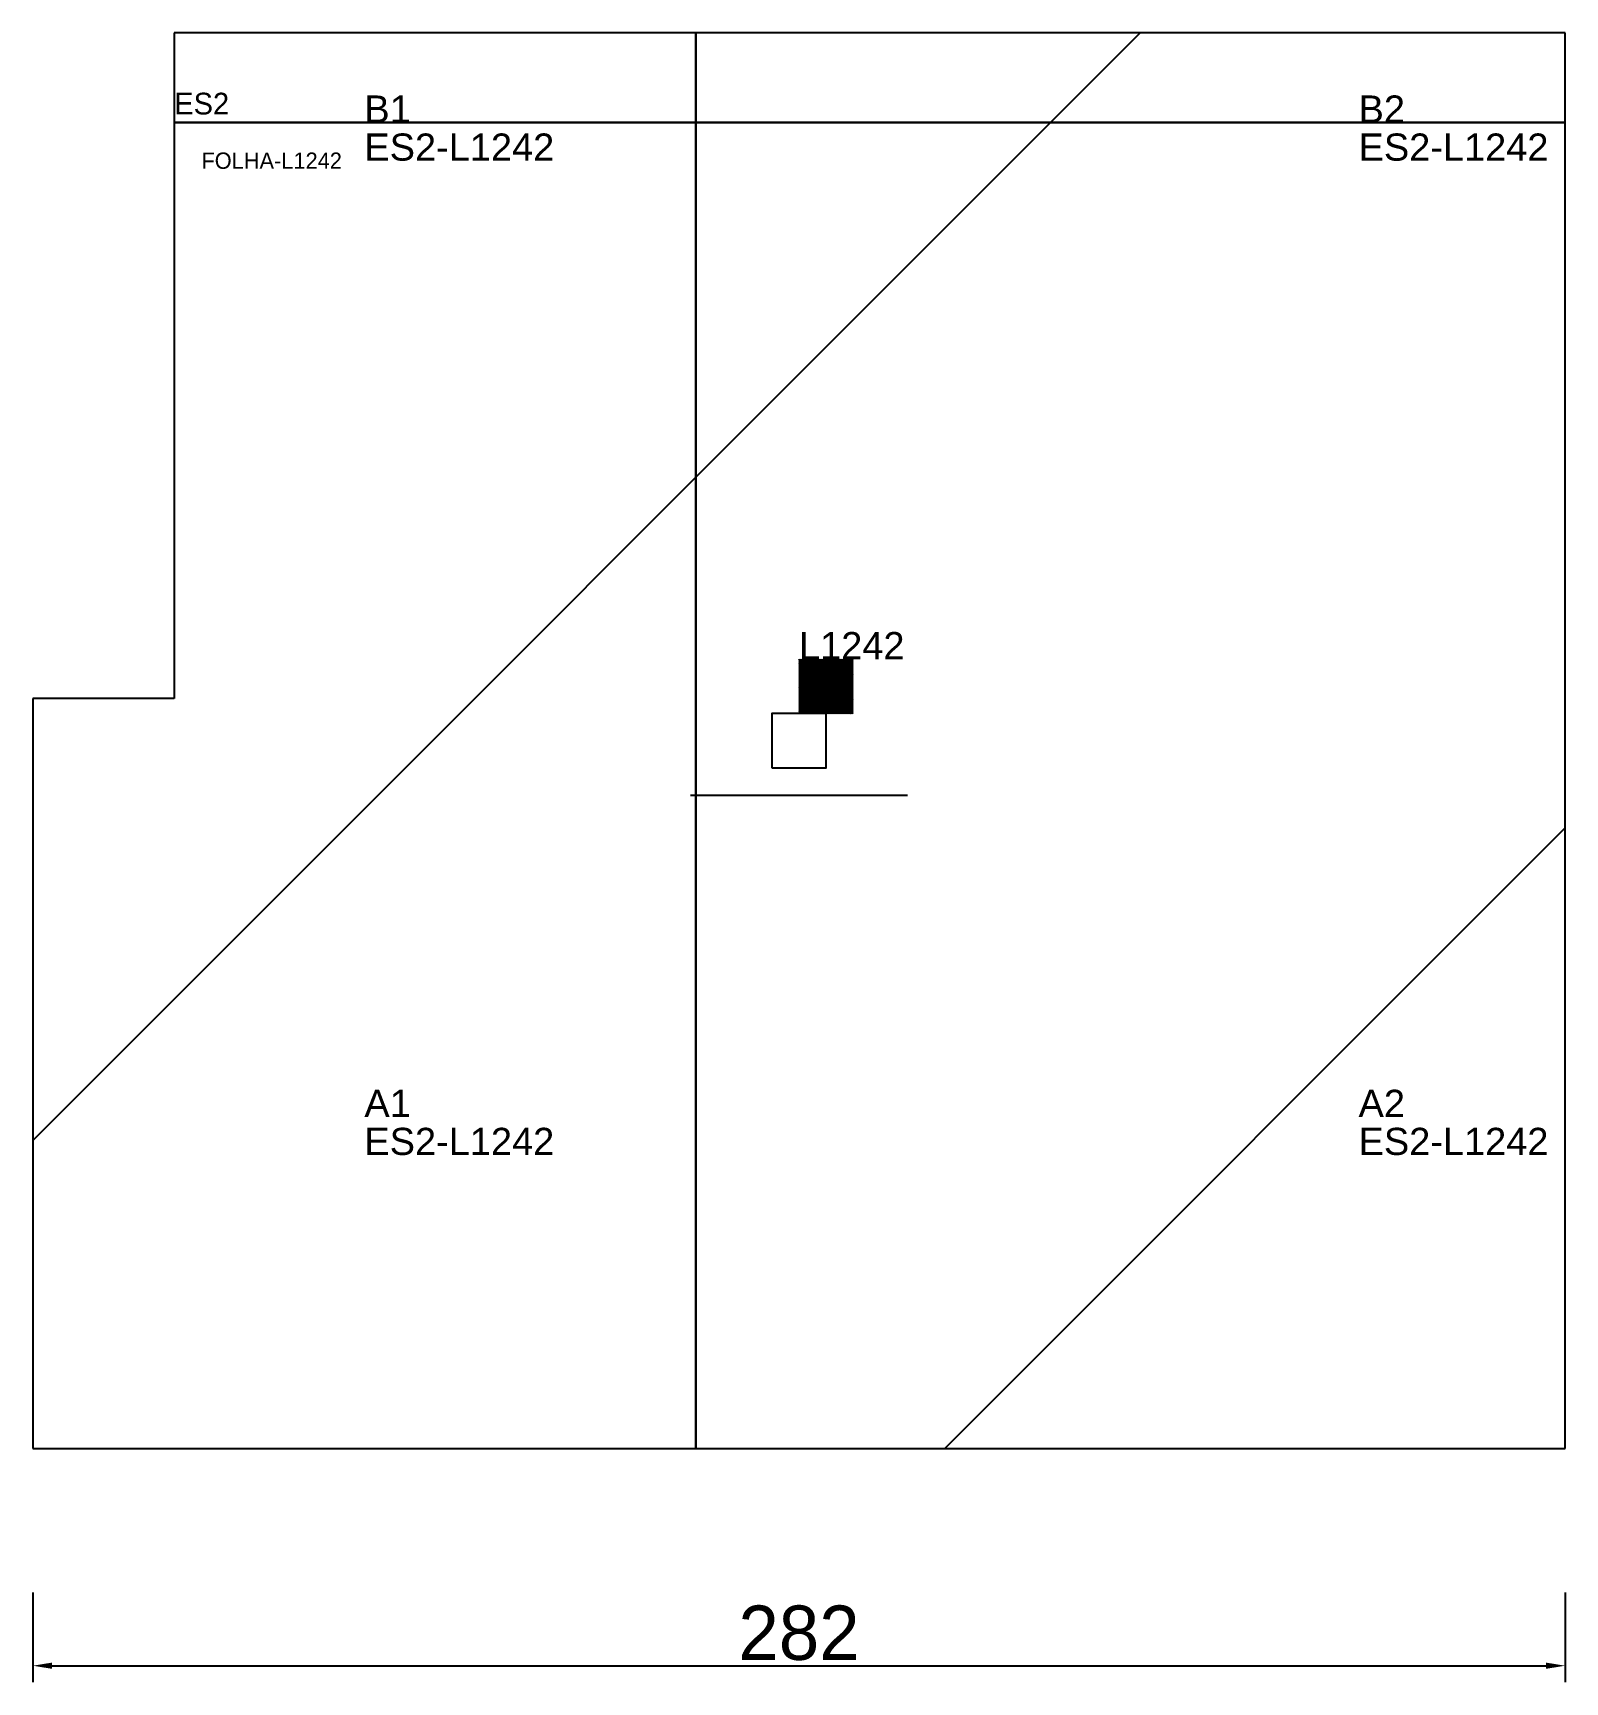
# Model space of a CAD drawing. Header units: metres. Extents: x 222 to 504, y -102 to 202.
import ezdxf

# ---------------------------------------------------------------- set-up
doc = ezdxf.new("R2010")
doc.units = ezdxf.units.M
for name, color, linetype in [('3', 3, 'CONTINUOUS'), ('AUX00', 7, 'CONTINUOUS'), ('COTA', 241, 'CONTINUOUS'), ('FOLHA', 255, 'CONTINUOUS'), ('Hachura', 251, 'CONTINUOUS'), ('NOMENCLATURA', 7, 'CONTINUOUS'), ('Nível', 160, 'CONTINUOUS'), ('Painéis', 200, 'CONTINUOUS'), ('Pilares', 5, 'CONTINUOUS'), ('REAPROVEITAMENTO', 251, 'CONTINUOUS'), ('SARR_2.2x7', 40, 'CONTINUOUS')]:
    doc.layers.add(name, color=color, linetype=linetype)
doc.styles.add('ARIAL', font='Arial.ttf')
doc.styles.add('STR_STANDARD', font='arial.ttf')
doc.dimstyles.new('EZ DXF', dxfattribs={"dimtxt": 10, "dimasz": 3.5, "dimexe": 3, "dimexo": 1.5, "dimgap": 1, "dimtad": 1, "dimdec": 1, "dimdsep": 46, "dimcen": 2.5, "dimazin": 3, "dimtfac": 1, "dimtmove": 0, "dimatfit": 3})

msp = doc.modelspace()

# ---------------------------------------------------------------- hatches: boundary and pattern name
at = {"layer": 'Hachura'}
h = msp.add_hatch(dxfattribs=at)
h.set_pattern_fill('ANSI31', scale=50)
h.paths.add_polyline_path([(248.2, 201.5), (248.2, 79), (222.2, 79), (222.2, -59), (504.2, -59), (504.2, 201.5)])
h = msp.add_hatch(dxfattribs=at)
h.set_pattern_fill('ANSI31', scale=50)
h.paths.add_polyline_path([(248.2, 201.5), (248.2, 79), (222.2, 79), (222.2, -59), (504.2, -59), (504.2, 201.5)])
at = {"layer": 'Reaproveitamento'}
h = msp.add_hatch(dxfattribs=at)
h.set_pattern_fill('SOLID')
h.paths.add_polyline_path([(363.2, 76.25), (373.2, 76.25), (373.2, 86.25), (363.2, 86.25)])
h = msp.add_hatch(dxfattribs=at)
h.set_pattern_fill('SOLID')
h.paths.add_polyline_path([(363.2, 76.25), (373.2, 76.25), (373.2, 86.25), (363.2, 86.25)])

# ---------------------------------------------------------------- linework, layer by layer
at = {"layer": '3'}
for points in [[(344.2, -59), (344.2, 201.5)], [(344.2, -59), (344.2, 201.5)], [(248.2, 185), (504.2, 185)], [(248.2, 185), (504.2, 185)]]:
    msp.add_lwpolyline(points, close=True, dxfattribs=at)
at = {"layer": 'Painéis', "color": 200}
for p, q in [((248.2, 201.5), (248.2, 79)), ((504.2, 201.5), (248.2, 201.5)), ((248.2, 201.5), (248.2, 79)), ((504.2, 201.5), (248.2, 201.5)), ((504.2, -59), (504.2, 201.5)), ((504.2, -59), (504.2, 201.5)), ((248.2, 79), (222.2, 79)), ((222.2, 79), (222.2, -59)), ((248.2, 79), (222.2, 79)), ((222.2, 79), (222.2, -59)), ((222.2, -59), (504.2, -59)), ((222.2, -59), (504.2, -59))]:
    msp.add_line(p, q, dxfattribs=at)
at = {"layer": 'Pilares'}
msp.add_lwpolyline([(358.2, 66.25), (368.2, 66.25), (368.2, 76.25), (358.2, 76.25)], close=True, dxfattribs=at)
msp.add_lwpolyline([(358.2, 66.25), (368.2, 66.25), (368.2, 76.25), (358.2, 76.25)], close=True, dxfattribs=at)
at = {"layer": 'SARR_2.2x7'}
msp.add_line((343.2, 61.25), (383.2, 61.25), dxfattribs=at)
msp.add_line((343.2, 61.25), (383.2, 61.25), dxfattribs=at)

# ---------------------------------------------------------------- texts
at = {"layer": '3', "style": 'STR_STANDARD'}
for s, p in [('B1', (283.2, 185)), ('B1', (283.2, 185)), ('B2', (466.2, 185)), ('B2', (466.2, 185)), ('A1', (283.2, 2)), ('A1', (283.2, 2)), ('A2', (466.2, 2)), ('A2', (466.2, 2))]:
    msp.add_text(s, height=5, dxfattribs=at).set_placement(p)
at = {"layer": 'AUX00', "style": 'STR_STANDARD'}
for p in [(283.2, 178), (283.2, 178), (466.2, 178), (466.2, 178), (283.2, -5), (283.2, -5), (466.2, -5), (466.2, -5)]:
    msp.add_text('ES2-L1242', height=5, dxfattribs=at).set_placement(p)
at = {"layer": 'FOLHA'}
msp.add_text('FOLHA-L1242', height=3, dxfattribs=at).set_placement((253.2, 176.5))
msp.add_text('FOLHA-L1242', height=3, dxfattribs=at).set_placement((253.2, 176.5))
at = {"layer": 'NOMENCLATURA', "insert": (363.2, 91.25), "char_height": 5, "attachment_point": 1, "style": 'ARIAL'}
msp.add_mtext('L1242', dxfattribs=at)
msp.add_mtext('L1242', dxfattribs=at)
at = {"layer": 'Nível'}
msp.add_text('ES2', height=4, dxfattribs=at).set_placement((248.2, 186.5))
msp.add_text('ES2', height=4, dxfattribs=at).set_placement((248.2, 186.5))

# ---------------------------------------------------------------- dimensions: what is measured, and where the dimension line sits
at = {"layer": 'COTA'}
msp.add_linear_dim(base=(222.2, -99), p1=(222.2, -84), p2=(504.2, -84), dimstyle='EZ DXF', dxfattribs=at).render()
msp.add_linear_dim(base=(222.2, -99), p1=(222.2, -84), p2=(504.2, -84), dimstyle='EZ DXF', dxfattribs=at).render()

doc.saveas('drawing.dxf')
